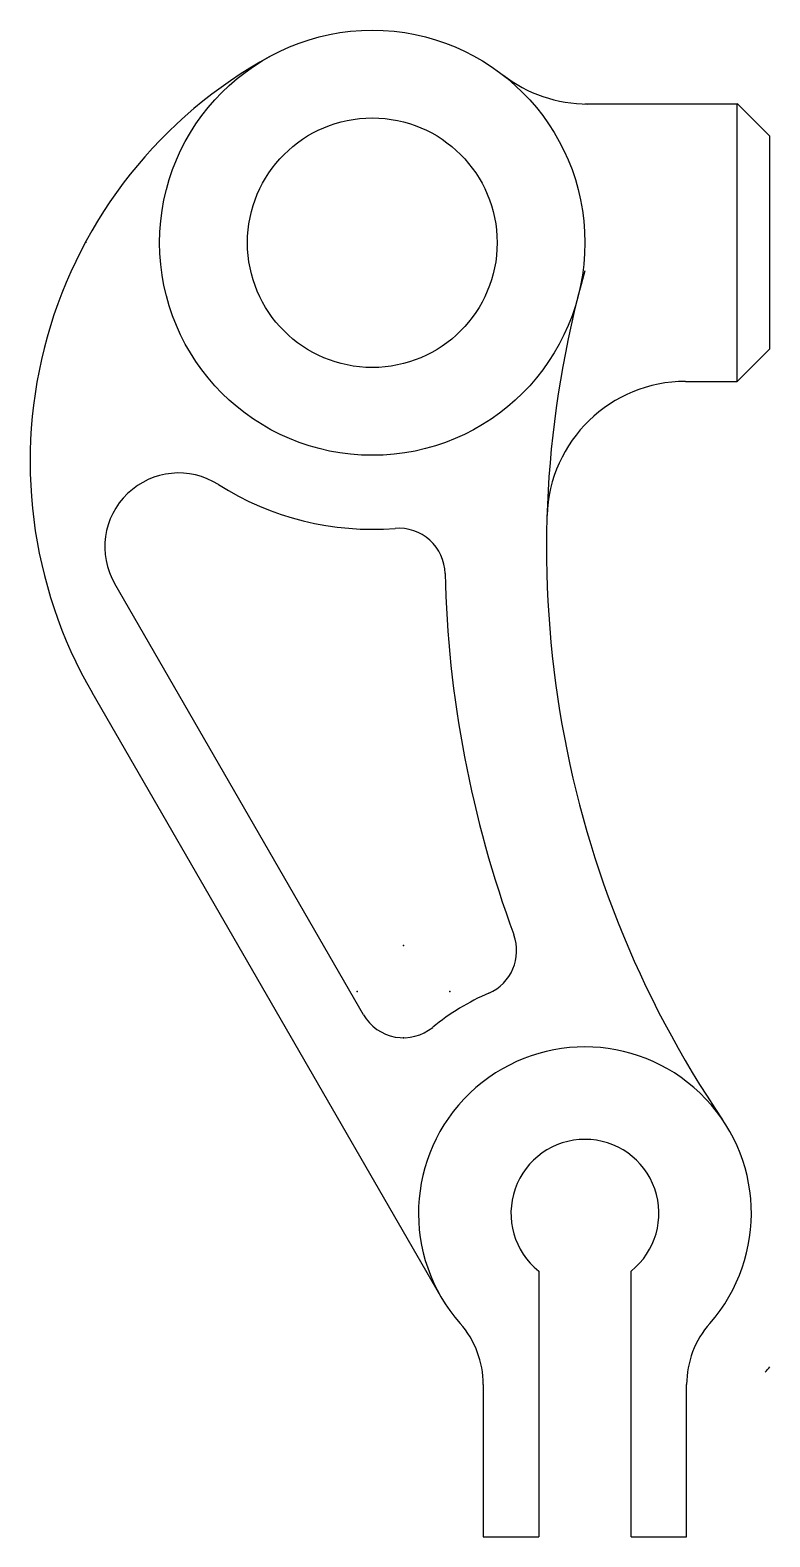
# Model space of a CAD drawing. Header units: millimetres. Extents: x -59 to 21, y 33 to 196.
import ezdxf

# ---------------------------------------------------------------- set-up
doc = ezdxf.new("R2010")
doc.units = ezdxf.units.MM
doc.layers.add('hien', color=7, linetype='Continuous', true_color=0xffffff)

msp = doc.modelspace()

# ---------------------------------------------------------------- linework, layer by layer
at = {"layer": 'hien'}
for p, q in [((21.05, 184.56), (17.51, 188.09)), ((17.51, 158.04), (17.51, 188.04)), ((21.05, 163.97), (21.05, 184.56)), ((17.51, 158.04), (21.05, 161.57)), ((-22.91, 89.53), (-49.81, 136.13)), ((-14.54, 59.04), (-52.26, 124.37)), ((-18.58, 97.03), (-18.58, 97.03)), ((-9.95, 33.04), (-3.95, 33.04)), ((6.05, 33.04), (12.05, 33.04))]:
    msp.add_line(p, q, dxfattribs=at)
for points in [[(17.57, 188.04), (1.05, 188.04)], [(21.05, 161.57), (21.05, 184.56)], [(11.94, 158.04), (17.51, 158.04)], [(-3.95, 61.79), (-3.95, 33.04)], [(6.05, 33.04), (6.05, 61.79)], [(-9.95, 49.52), (-9.95, 33.04), (-3.95, 33.04)], [(12.05, 33.04), (12.05, 49.52)]]:
    msp.add_lwpolyline(points, dxfattribs=at)
for radius in [23, 13.5]:
    msp.add_circle((-21.95, 173.04), radius, dxfattribs=at)
for centre, radius, start, end in [((-8.96, 149.37), 50, 118.7661, 210), ((1.37, 203.04), 15, 232.1364, 270), ((-21.95, 173.04), 31, 179.8276, 180), ((106.89, 140.03), 110, 164.1886, 214.2225), ((11.94, 143.04), 15, 90, 178.1833), ((-42.88, 140.13), 8, 57.5382, 210), ((-21.95, 173.04), 31, 237.5382, 274.5738), ((-19.08, 137.15), 5, 1.3069, 94.5738), ((106.89, 140.03), 121, 181.3069, 200.2309), ((-11.34, 96.45), 5, 293.5552, 20.2309), ((1.05, 68.04), 26, 113.5552, 129.2818), ((-18.58, 92.03), 5, 210, 309.2818), ((1.05, 68.04), 18, 318.5904, 221.4096), ((1.05, 68.04), 8, 308.6822, 231.3178), ((-19.95, 49.52), 10, 0, 41.4096), ((22.05, 49.52), 10, 138.5904, 180), ((1.05, 68.04), 26, 318.5904, 320.2849)]:
    msp.add_arc(centre, radius, start, end, dxfattribs=at)
for p in [(-18.58, 97.03), (-23.58, 92.03), (-13.58, 92.03), (-18.58, 87.03)]:
    msp.add_point(p, dxfattribs=at)

doc.saveas('drawing.dxf')
